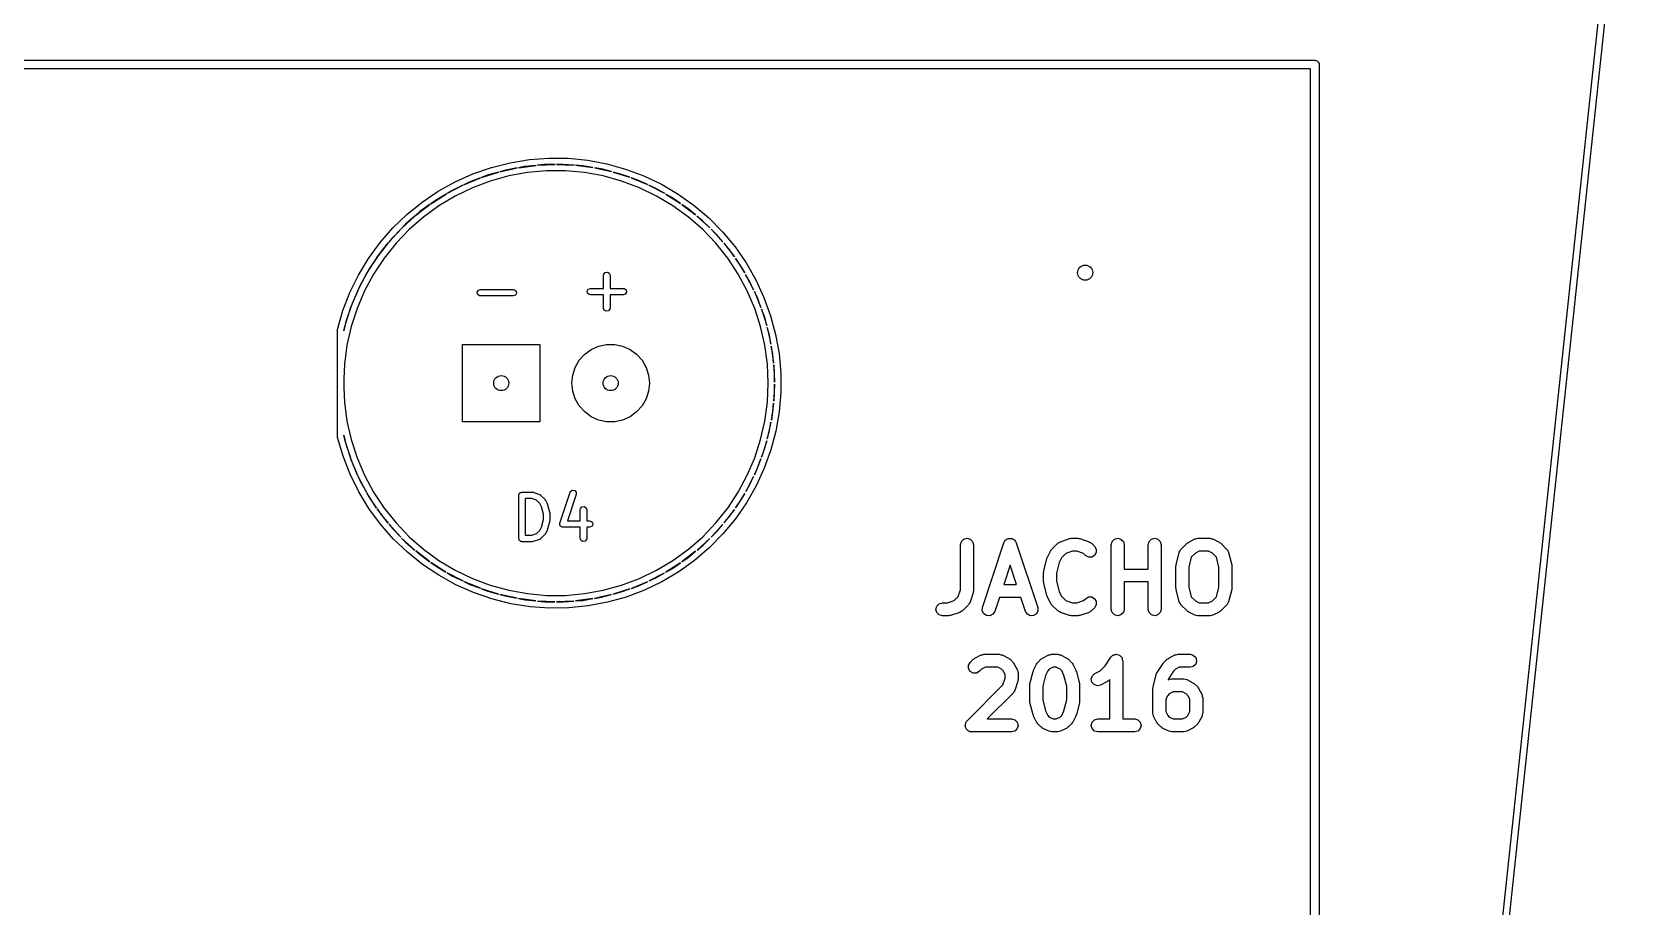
# Model space of a CAD drawing. Extents: x 0.02 to 3.57, y 0.02 to 5.41.
# Drawn here: x 1.321 to 2.784, y 3.621 to 4.421 of the extents above; entities that cross this region are included whole.
import ezdxf

# ---------------------------------------------------------------- set-up
doc = ezdxf.new("R2010")
doc.units = 0
doc.header["$MEASUREMENT"] = 0
doc.layers.add('BLACK', color=7, linetype='CONTINUOUS')

msp = doc.modelspace()

# ---------------------------------------------------------------- linework, layer by layer
at = {"layer": 'BLACK', "linetype": 'CONTINUOUS'}
for p, q in [((2.78444, 4.67261), (2.49767, 1.98462)), ((2.58143, 2.82537), (2.77827, 4.67047)), ((1.17786, 4.39488), (2.49373, 4.39488)), ((2.49373, 4.39488), (2.49433, 4.39469)), ((2.49433, 4.39469), (2.49495, 4.39469)), ((2.49495, 4.39469), (2.49545, 4.39432)), ((2.49545, 4.39432), (2.49605, 4.39413)), ((2.49605, 4.39413), (2.49641, 4.39363)), ((2.49641, 4.39363), (2.49692, 4.39326)), ((2.49692, 4.39326), (2.49711, 4.39267)), ((2.49711, 4.39267), (2.49748, 4.39216)), ((2.49748, 4.39216), (2.49748, 4.39154)), ((2.49748, 4.39154), (2.49767, 4.39094)), ((2.49767, 4.39094), (2.49767, 2.82535)), ((2.4898, 4.38701), (1.17703, 4.38701)), ((2.4898, 2.82534), (2.4898, 4.38701)), ((1.75821, 4.30138), (1.77577, 4.30424)), ((1.77577, 4.30424), (1.79352, 4.30557)), ((1.79352, 4.30557), (1.81131, 4.30536)), ((1.81131, 4.30536), (1.82901, 4.30362)), ((1.82901, 4.30362), (1.8465, 4.30035)), ((1.70792, 4.28391), (1.72416, 4.29118)), ((1.71584, 4.2812), (1.73106, 4.2875)), ((1.73106, 4.2875), (1.72081, 4.28361)), ((1.72416, 4.29118), (1.74096, 4.29702)), ((1.73198, 4.28785), (1.74763, 4.29279)), ((1.73723, 4.28985), (1.73198, 4.28785)), ((1.74763, 4.29279), (1.73723, 4.28985)), ((1.75681, 4.28923), (1.74002, 4.28459)), ((1.74096, 4.29702), (1.75821, 4.30138)), ((1.74864, 4.29307), (1.76459, 4.29661)), ((1.75413, 4.29462), (1.74864, 4.29307)), ((1.76459, 4.29661), (1.75413, 4.29462)), ((1.77395, 4.29234), (1.75681, 4.28923)), ((1.7657, 4.29682), (1.78183, 4.29894)), ((1.77138, 4.2979), (1.7657, 4.29682)), ((1.78183, 4.29894), (1.77138, 4.2979)), ((1.79129, 4.2939), (1.77395, 4.29234)), ((1.78301, 4.29906), (1.79921, 4.29977)), ((1.78885, 4.29965), (1.78301, 4.29906)), ((1.79921, 4.29977), (1.78885, 4.29965)), ((1.80871, 4.2939), (1.79129, 4.2939)), ((1.80641, 4.29985), (1.80045, 4.29978)), ((1.80045, 4.29978), (1.81659, 4.29908)), ((1.81659, 4.29908), (1.80641, 4.29985)), ((1.82605, 4.29234), (1.80871, 4.2939)), ((1.82392, 4.29852), (1.81789, 4.29898)), ((1.81789, 4.29898), (1.83386, 4.29688)), ((1.83386, 4.29688), (1.82392, 4.29852)), ((1.84319, 4.28923), (1.82605, 4.29234)), ((1.84124, 4.29566), (1.8352, 4.29666)), ((1.8352, 4.29666), (1.85087, 4.29318)), ((1.85087, 4.29318), (1.84124, 4.29566)), ((1.85998, 4.28459), (1.84319, 4.28923)), ((1.8465, 4.30035), (1.86365, 4.29558)), ((1.85825, 4.29128), (1.85223, 4.29283)), ((1.85223, 4.29283), (1.86749, 4.28802)), ((1.86749, 4.28802), (1.85825, 4.29128)), ((1.86365, 4.29558), (1.88031, 4.28934)), ((1.87481, 4.28544), (1.86886, 4.28754)), ((1.86886, 4.28754), (1.88361, 4.28143)), ((1.88031, 4.28934), (1.89638, 4.28169)), ((1.67762, 4.2653), (1.69237, 4.27526)), ((1.69237, 4.27526), (1.70792, 4.28391)), ((1.70034, 4.27316), (1.71502, 4.2808)), ((1.70501, 4.27595), (1.70034, 4.27316)), ((1.71502, 4.2808), (1.70501, 4.27595)), ((1.72372, 4.27847), (1.70803, 4.27092)), ((1.72081, 4.28361), (1.71584, 4.2812)), ((1.74002, 4.28459), (1.72372, 4.27847)), ((1.87628, 4.27847), (1.85998, 4.28459)), ((1.88361, 4.28143), (1.87481, 4.28544)), ((1.89197, 4.27092), (1.87628, 4.27847)), ((1.89079, 4.27816), (1.88497, 4.28081)), ((1.88497, 4.28081), (1.89909, 4.27346)), ((1.89909, 4.27346), (1.89079, 4.27816)), ((1.89638, 4.28169), (1.91172, 4.27268)), ((1.66379, 4.25411), (1.67762, 4.2653)), ((1.67173, 4.25318), (1.685, 4.26336)), ((1.685, 4.26336), (1.67572, 4.25664)), ((1.69307, 4.26198), (1.67898, 4.25175)), ((1.68559, 4.26379), (1.69963, 4.27274)), ((1.68994, 4.26694), (1.68559, 4.26379)), ((1.69963, 4.27274), (1.68994, 4.26694)), ((1.70803, 4.27092), (1.69307, 4.26198)), ((1.90693, 4.26198), (1.89197, 4.27092)), ((1.90607, 4.2695), (1.90043, 4.2727)), ((1.90043, 4.2727), (1.91382, 4.26417)), ((1.91382, 4.26417), (1.90607, 4.2695)), ((1.92102, 4.25175), (1.90693, 4.26198)), ((1.91172, 4.27268), (1.92623, 4.26238)), ((1.92053, 4.25954), (1.91512, 4.26328)), ((1.91512, 4.26328), (1.92769, 4.25363)), ((1.92769, 4.25363), (1.92053, 4.25954)), ((1.92623, 4.26238), (1.93979, 4.25087)), ((1.65098, 4.24176), (1.66379, 4.25411)), ((1.65884, 4.24139), (1.67124, 4.25276)), ((1.66245, 4.24513), (1.65884, 4.24139)), ((1.67124, 4.25276), (1.66245, 4.24513)), ((1.67898, 4.25175), (1.66587, 4.24029)), ((1.67572, 4.25664), (1.67173, 4.25318)), ((1.93413, 4.24029), (1.92102, 4.25175)), ((1.93407, 4.24835), (1.92893, 4.2526)), ((1.92893, 4.2526), (1.94059, 4.24192)), ((1.94059, 4.24192), (1.93407, 4.24835)), ((1.93979, 4.25087), (1.9523, 4.23822)), ((1.63929, 4.22835), (1.65098, 4.24176)), ((1.64703, 4.22853), (1.65846, 4.241)), ((1.65025, 4.2325), (1.64703, 4.22853)), ((1.65846, 4.241), (1.65025, 4.2325)), ((1.66587, 4.24029), (1.65383, 4.2277)), ((1.94617, 4.2277), (1.93413, 4.24029)), ((1.94656, 4.23602), (1.94175, 4.24077)), ((1.94175, 4.24077), (1.95242, 4.22913)), ((1.95242, 4.22913), (1.94656, 4.23602)), ((1.9523, 4.23822), (1.96368, 4.22454)), ((1.627, 4.19995), (1.6362, 4.2144)), ((1.6288, 4.21398), (1.63929, 4.22835)), ((1.6362, 4.2144), (1.62939, 4.20429)), ((1.63639, 4.21468), (1.64675, 4.22818)), ((1.6392, 4.21886), (1.63639, 4.21468)), ((1.64675, 4.22818), (1.6392, 4.21886)), ((1.65383, 4.2277), (1.64298, 4.21409)), ((1.95702, 4.21409), (1.94617, 4.2277)), ((1.95793, 4.22264), (1.9535, 4.22786)), ((1.9535, 4.22786), (1.96309, 4.21536)), ((1.96309, 4.21536), (1.95793, 4.22264)), ((1.96368, 4.22454), (1.97383, 4.20993)), ((1.61893, 4.18446), (1.62689, 4.19977)), ((1.61959, 4.19875), (1.6288, 4.21398)), ((1.62689, 4.19977), (1.6209, 4.18892)), ((1.62939, 4.20429), (1.627, 4.19995)), ((1.64298, 4.21409), (1.63338, 4.19955)), ((1.84373, 4.1996), (1.84502, 4.20115)), ((1.84502, 4.20115), (1.84701, 4.2015)), ((1.84701, 4.2015), (1.84876, 4.20049)), ((1.84876, 4.20049), (1.84945, 4.19859)), ((1.96662, 4.19955), (1.95702, 4.21409)), ((1.96808, 4.20831), (1.96407, 4.21398)), ((1.96407, 4.21398), (1.97252, 4.2007)), ((1.97252, 4.2007), (1.96808, 4.20831)), ((1.97383, 4.20993), (1.98268, 4.19449)), ((1.61173, 4.18279), (1.61959, 4.19875)), ((1.6209, 4.18892), (1.61893, 4.18446)), ((1.63338, 4.19955), (1.62513, 4.18421)), ((1.7291, 4.18485), (1.731, 4.18554)), ((1.731, 4.18554), (1.761, 4.18554)), ((1.761, 4.18554), (1.76201, 4.18537)), ((1.76201, 4.18537), (1.76356, 4.18407)), ((1.82859, 4.1841), (1.8296, 4.18585)), ((1.8296, 4.18585), (1.8315, 4.18654)), ((1.8315, 4.18654), (1.84355, 4.18654)), ((1.84355, 4.19859), (1.84373, 4.1996)), ((1.84355, 4.18654), (1.84355, 4.19859)), ((1.84945, 4.19859), (1.84945, 4.18654)), ((1.84945, 4.18654), (1.8615, 4.18654)), ((1.8615, 4.18654), (1.86251, 4.18637)), ((1.86251, 4.18637), (1.86406, 4.18507)), ((1.86406, 4.18507), (1.86441, 4.18308)), ((1.97487, 4.18421), (1.96662, 4.19955)), ((1.97694, 4.19314), (1.97339, 4.19923)), ((1.97339, 4.19923), (1.98064, 4.18528)), ((1.98064, 4.18528), (1.97694, 4.19314)), ((1.98268, 4.19449), (1.99016, 4.17835)), ((1.60528, 4.16621), (1.61173, 4.18279)), ((1.61379, 4.17286), (1.60812, 4.15625)), ((1.61225, 4.16834), (1.61889, 4.18438)), ((1.61889, 4.18438), (1.61379, 4.17286)), ((1.62513, 4.18421), (1.61828, 4.1682)), ((1.72809, 4.1831), (1.7291, 4.18485)), ((1.72844, 4.18112), (1.72809, 4.1831)), ((1.72999, 4.17982), (1.72844, 4.18112)), ((1.731, 4.17964), (1.72999, 4.17982)), ((1.761, 4.17964), (1.731, 4.17964)), ((1.7629, 4.18033), (1.761, 4.17964)), ((1.76391, 4.18208), (1.7629, 4.18033)), ((1.76356, 4.18407), (1.76391, 4.18208)), ((1.82894, 4.18212), (1.82859, 4.1841)), ((1.83049, 4.18082), (1.82894, 4.18212)), ((1.8315, 4.18064), (1.83049, 4.18082)), ((1.84355, 4.18064), (1.8315, 4.18064)), ((1.84355, 4.16859), (1.84355, 4.18064)), ((1.8615, 4.18064), (1.84945, 4.18064)), ((1.84945, 4.18064), (1.84945, 4.16859)), ((1.8634, 4.18133), (1.8615, 4.18064)), ((1.86441, 4.18308), (1.8634, 4.18133)), ((1.98172, 4.1682), (1.97487, 4.18421)), ((1.98443, 4.17726), (1.98138, 4.18372)), ((1.98138, 4.18372), (1.98739, 4.16921)), ((1.98739, 4.16921), (1.98443, 4.17726)), ((1.99016, 4.17835), (1.99622, 4.16162)), ((1.60028, 4.14913), (1.60528, 4.16621)), ((1.60812, 4.15625), (1.6061, 4.14807)), ((1.607, 4.15171), (1.61225, 4.16834)), ((1.61828, 4.1682), (1.6129, 4.15164)), ((1.84424, 4.1667), (1.84355, 4.16859)), ((1.84599, 4.16569), (1.84424, 4.1667)), ((1.84798, 4.16604), (1.84599, 4.16569)), ((1.84927, 4.16758), (1.84798, 4.16604)), ((1.84945, 4.16859), (1.84927, 4.16758)), ((1.9871, 4.15164), (1.98172, 4.1682)), ((1.99049, 4.16078), (1.98799, 4.16757)), ((1.98799, 4.16757), (1.99271, 4.15262)), ((1.99271, 4.15262), (1.99049, 4.16078)), ((1.99622, 4.16162), (2.00082, 4.14443)), ((1.6002, 4.14843), (1.60029, 4.14897)), ((1.6002, 4.05157), (1.6002, 4.14843)), ((1.60029, 4.14897), (1.60028, 4.14913)), ((1.60028, 4.14913), (1.60028, 4.14913)), ((1.6061, 4.14764), (1.607, 4.15171)), ((1.6061, 4.14807), (1.6061, 4.14764)), ((1.6129, 4.15164), (1.60903, 4.13466)), ((1.99097, 4.13466), (1.9871, 4.15164)), ((1.99509, 4.14383), (1.99317, 4.15091)), ((1.99317, 4.15091), (1.99656, 4.13561)), ((1.99656, 4.13561), (1.99509, 4.14383)), ((2.00082, 4.14443), (2.0039, 4.12691)), ((1.60903, 4.13466), (1.60669, 4.1174)), ((1.71457, 4.06457), (1.71457, 4.13543)), ((1.71457, 4.13543), (1.78543, 4.13543)), ((1.78543, 4.13543), (1.78543, 4.06457)), ((1.82629, 4.12633), (1.83228, 4.13069)), ((1.83228, 4.13069), (1.83905, 4.1337)), ((1.83905, 4.1337), (1.8463, 4.13524)), ((1.8463, 4.13524), (1.8537, 4.13524)), ((1.8537, 4.13524), (1.86095, 4.1337)), ((1.86095, 4.1337), (1.86772, 4.13069)), ((1.86772, 4.13069), (1.87371, 4.12633)), ((1.99331, 4.1174), (1.99097, 4.13466)), ((1.99819, 4.12655), (1.99688, 4.13387)), ((1.99688, 4.13387), (1.99892, 4.11834)), ((1.99892, 4.11834), (1.99819, 4.12655)), ((2.0039, 4.12691), (2.00547, 4.10918)), ((1.60669, 4.1174), (1.6061, 4.10435)), ((1.81534, 4.10737), (1.81763, 4.11441)), ((1.81763, 4.11441), (1.82133, 4.12083)), ((1.82133, 4.12083), (1.82629, 4.12633)), ((1.87371, 4.12633), (1.87867, 4.12083)), ((1.87867, 4.12083), (1.88237, 4.11441)), ((1.88237, 4.11441), (1.88466, 4.10737)), ((1.99409, 4.1), (1.99331, 4.1174)), ((1.99975, 4.10906), (1.99908, 4.11656)), ((1.99908, 4.11656), (1.99976, 4.10092)), ((1.6061, 4.10435), (1.6061, 4.09565)), ((1.81457, 4.1), (1.81534, 4.10737)), ((1.81534, 4.09263), (1.81457, 4.1)), ((1.88466, 4.10737), (1.88543, 4.1)), ((1.88543, 4.1), (1.88466, 4.09263)), ((1.99331, 4.0826), (1.99409, 4.1)), ((1.99977, 4.09913), (1.99908, 4.0835)), ((1.99976, 4.10092), (1.99975, 4.10906)), ((1.99978, 4.0915), (1.99977, 4.09913)), ((2.00547, 4.10918), (2.00549, 4.09139)), ((1.6061, 4.09565), (1.60669, 4.0826)), ((1.81763, 4.08559), (1.81534, 4.09263)), ((1.82133, 4.07917), (1.81763, 4.08559)), ((1.88237, 4.08559), (1.87867, 4.07917)), ((1.88466, 4.09263), (1.88237, 4.08559)), ((1.99908, 4.0835), (1.99978, 4.0915)), ((2.00549, 4.09139), (2.00398, 4.07366)), ((1.60669, 4.0826), (1.60903, 4.06534)), ((1.82629, 4.07367), (1.82133, 4.07917)), ((1.83228, 4.06931), (1.82629, 4.07367)), ((1.83905, 4.0663), (1.83228, 4.06931)), ((1.86772, 4.06931), (1.86095, 4.0663)), ((1.87371, 4.07367), (1.86772, 4.06931)), ((1.87867, 4.07917), (1.87371, 4.07367)), ((1.99097, 4.06534), (1.99331, 4.0826)), ((1.99893, 4.08171), (1.99689, 4.0662)), ((1.99689, 4.0662), (1.99826, 4.074)), ((1.99826, 4.074), (1.99893, 4.08171)), ((2.00398, 4.07366), (2.00094, 4.05613)), ((1.60903, 4.06534), (1.6129, 4.04836)), ((1.78543, 4.06457), (1.71457, 4.06457)), ((1.8463, 4.06476), (1.83905, 4.0663)), ((1.8537, 4.06476), (1.8463, 4.06476)), ((1.86095, 4.0663), (1.8537, 4.06476)), ((1.9871, 4.04836), (1.99097, 4.06534)), ((1.99657, 4.06443), (1.99319, 4.04916)), ((1.99319, 4.04916), (1.99521, 4.05671)), ((1.99521, 4.05671), (1.99657, 4.06443)), ((2.00094, 4.05613), (1.9964, 4.03893)), ((1.60046, 4.05086), (1.6002, 4.05157)), ((1.60042, 4.05031), (1.60046, 4.05086)), ((1.60546, 4.03325), (1.60042, 4.05031)), ((1.60042, 4.05031), (1.60042, 4.05031)), ((1.60695, 4.04851), (1.6061, 4.05236)), ((1.6061, 4.05236), (1.6061, 4.05182)), ((1.6061, 4.05182), (1.60615, 4.05174)), ((1.60615, 4.05174), (1.60695, 4.04851)), ((1.61214, 4.03201), (1.60703, 4.04819)), ((1.60703, 4.04819), (1.60827, 4.04322)), ((1.60827, 4.04322), (1.61214, 4.03201)), ((1.6129, 4.04836), (1.61828, 4.0318)), ((1.98172, 4.0318), (1.9871, 4.04836)), ((1.99272, 4.04742), (1.98802, 4.0325)), ((1.98802, 4.0325), (1.99066, 4.03975)), ((1.9964, 4.03893), (1.99038, 4.02218)), ((1.99066, 4.03975), (1.99272, 4.04742)), ((1.61196, 4.01669), (1.60546, 4.03325)), ((1.61875, 4.01596), (1.61231, 4.03152)), ((1.61231, 4.03152), (1.61399, 4.02662)), ((1.61399, 4.02662), (1.61875, 4.01596)), ((1.61828, 4.0318), (1.62513, 4.01579)), ((1.97487, 4.01579), (1.98172, 4.0318)), ((1.9874, 4.03082), (1.98141, 4.01636)), ((1.98464, 4.02325), (1.9874, 4.03082)), ((1.61986, 4.00075), (1.61196, 4.01669)), ((1.62674, 4.00053), (1.61901, 4.01539)), ((1.61901, 4.01539), (1.62115, 4.01058)), ((1.62115, 4.01058), (1.62674, 4.00053)), ((1.62513, 4.01579), (1.63338, 4.00045)), ((1.96662, 4.00045), (1.97487, 4.01579)), ((1.98065, 4.01474), (1.97343, 4.00085)), ((1.9772, 4.00735), (1.98065, 4.01474)), ((1.98141, 4.01636), (1.98464, 4.02325)), ((1.99038, 4.02218), (1.98294, 4.00602)), ((1.62911, 3.98555), (1.61986, 4.00075)), ((1.63604, 3.98586), (1.62709, 3.99991)), ((1.62709, 3.99991), (1.62968, 3.99524)), ((1.62968, 3.99524), (1.63604, 3.98586)), ((1.63338, 4.00045), (1.64298, 3.98591)), ((1.76599, 3.99746), (1.76606, 3.99785)), ((1.76599, 3.95809), (1.76599, 3.99746)), ((1.76603, 3.99798), (1.7661, 3.99809)), ((1.76606, 3.99785), (1.76603, 3.99798)), ((1.7661, 3.99809), (1.76617, 3.99847)), ((1.76617, 3.99847), (1.76666, 3.99906)), ((1.76666, 3.99906), (1.76704, 3.99973)), ((1.76704, 3.99973), (1.76729, 3.99982)), ((1.76729, 3.99982), (1.76746, 4.00002)), ((1.76746, 4.00002), (1.76822, 4.00015)), ((1.76822, 4.00015), (1.76894, 4.00042)), ((1.76894, 4.00042), (1.77831, 4.00042)), ((1.77831, 4.00042), (1.77918, 4.00026)), ((1.77918, 4.00026), (1.77925, 4.00026)), ((1.77925, 4.00026), (1.78487, 3.99839)), ((1.78487, 3.99839), (1.78577, 3.9979)), ((1.78577, 3.9979), (1.78587, 3.99775)), ((1.78587, 3.99775), (1.78603, 3.99768)), ((1.78603, 3.99768), (1.78978, 3.99393)), ((1.80364, 3.97215), (1.81301, 4.00027)), ((1.81861, 3.9984), (1.81053, 3.97417)), ((1.81301, 4.00027), (1.8135, 4.00117)), ((1.8135, 4.00117), (1.81522, 4.00223)), ((1.81522, 4.00223), (1.81722, 4.00194)), ((1.81722, 4.00194), (1.81856, 4.00042)), ((1.81856, 4.00042), (1.81861, 3.9984)), ((1.95702, 3.98591), (1.96662, 4.00045)), ((1.97253, 3.99931), (1.96412, 3.9861)), ((1.96838, 3.99216), (1.97253, 3.99931)), ((1.97343, 4.00085), (1.9772, 4.00735)), ((1.98294, 4.00602), (1.97414, 3.99056)), ((1.63965, 3.97121), (1.62911, 3.98555)), ((1.64658, 3.97204), (1.63649, 3.98519)), ((1.63649, 3.98519), (1.63953, 3.9807)), ((1.63953, 3.9807), (1.64658, 3.97204)), ((1.64298, 3.98591), (1.65383, 3.9723)), ((1.77784, 3.99451), (1.77189, 3.99451)), ((1.77189, 3.99451), (1.77189, 3.96105)), ((1.78234, 3.99301), (1.77784, 3.99451)), ((1.78526, 3.99009), (1.78234, 3.99301)), ((1.78678, 3.98706), (1.78526, 3.99009)), ((1.78849, 3.98023), (1.78678, 3.98706)), ((1.78849, 3.97533), (1.78849, 3.98023)), ((1.78978, 3.99393), (1.79028, 3.9932)), ((1.79028, 3.9932), (1.79033, 3.99316)), ((1.79033, 3.99316), (1.7922, 3.98941)), ((1.7922, 3.98941), (1.79235, 3.98892)), ((1.79235, 3.98892), (1.79243, 3.98881)), ((1.79243, 3.98881), (1.7943, 3.98131)), ((1.7943, 3.98131), (1.79434, 3.98072)), ((1.79434, 3.98072), (1.79439, 3.98059)), ((1.79439, 3.98059), (1.79439, 3.97497)), ((1.82223, 3.98434), (1.82241, 3.98535)), ((1.82223, 3.97417), (1.82223, 3.98434)), ((1.82241, 3.98535), (1.82371, 3.9869)), ((1.82371, 3.9869), (1.8257, 3.98725)), ((1.8257, 3.98725), (1.82745, 3.98624)), ((1.82745, 3.98624), (1.82814, 3.98434)), ((1.82814, 3.98434), (1.82814, 3.97417)), ((1.94617, 3.9723), (1.95702, 3.98591)), ((1.9631, 3.98465), (1.95355, 3.97222)), ((1.95827, 3.9778), (1.9631, 3.98465)), ((1.97414, 3.99056), (1.96403, 3.97592)), ((1.96412, 3.9861), (1.96838, 3.99216)), ((1.65138, 3.95783), (1.63965, 3.97121)), ((1.65828, 3.95919), (1.64714, 3.97135)), ((1.64714, 3.97135), (1.65062, 3.96708)), ((1.65062, 3.96708), (1.65828, 3.95919)), ((1.65383, 3.9723), (1.66587, 3.95971)), ((1.78526, 3.96547), (1.78678, 3.9685)), ((1.78678, 3.9685), (1.78849, 3.97533)), ((1.7922, 3.96615), (1.79033, 3.9624)), ((1.79222, 3.96629), (1.7922, 3.96615)), ((1.79243, 3.96675), (1.79222, 3.96629)), ((1.7943, 3.97425), (1.79243, 3.96675)), ((1.79439, 3.97497), (1.79429, 3.97439)), ((1.79429, 3.97439), (1.7943, 3.97425)), ((1.80353, 3.97173), (1.80364, 3.97193)), ((1.80367, 3.97094), (1.80353, 3.97173)), ((1.80364, 3.97193), (1.80364, 3.97215)), ((1.80369, 3.97013), (1.80367, 3.97094)), ((1.80384, 3.96996), (1.80369, 3.97013)), ((1.80388, 3.96974), (1.80384, 3.96996)), ((1.8045, 3.96922), (1.80388, 3.96974)), ((1.80503, 3.96862), (1.8045, 3.96922)), ((1.80525, 3.96859), (1.80503, 3.96862)), ((1.80543, 3.96844), (1.80525, 3.96859)), ((1.80644, 3.96826), (1.80543, 3.96844)), ((1.82223, 3.96826), (1.80644, 3.96826)), ((1.81053, 3.97417), (1.82223, 3.97417)), ((1.82223, 3.95809), (1.82223, 3.96826)), ((1.82814, 3.97417), (1.83081, 3.97417)), ((1.83081, 3.96826), (1.82814, 3.96826)), ((1.82814, 3.96826), (1.82814, 3.95809)), ((1.83081, 3.97417), (1.83182, 3.97399)), ((1.83271, 3.96896), (1.83081, 3.96826)), ((1.83182, 3.97399), (1.83337, 3.97269)), ((1.83372, 3.9707), (1.83271, 3.96896)), ((1.83337, 3.97269), (1.83372, 3.9707)), ((1.93413, 3.95971), (1.94617, 3.9723)), ((1.95242, 3.97087), (1.94182, 3.95931)), ((1.94694, 3.96439), (1.95242, 3.97087)), ((1.96403, 3.97592), (1.95269, 3.9622)), ((1.95355, 3.97222), (1.95827, 3.9778)), ((1.66422, 3.94552), (1.65138, 3.95783)), ((1.67106, 3.9474), (1.65896, 3.9585)), ((1.65896, 3.9585), (1.66286, 3.95449)), ((1.66286, 3.95449), (1.67106, 3.9474)), ((1.66587, 3.95971), (1.67898, 3.94825)), ((1.76625, 3.95737), (1.76599, 3.95809)), ((1.76638, 3.95662), (1.76625, 3.95737)), ((1.76659, 3.95645), (1.76638, 3.95662)), ((1.76668, 3.9562), (1.76659, 3.95645)), ((1.76734, 3.95581), (1.76668, 3.9562)), ((1.76793, 3.95532), (1.76734, 3.95581)), ((1.76831, 3.95525), (1.76793, 3.95532)), ((1.76843, 3.95519), (1.76831, 3.95525)), ((1.76856, 3.95521), (1.76843, 3.95519)), ((1.76894, 3.95514), (1.76856, 3.95521)), ((1.77831, 3.95514), (1.76894, 3.95514)), ((1.77189, 3.96105), (1.77784, 3.96105)), ((1.77784, 3.96105), (1.78234, 3.96255)), ((1.77838, 3.95516), (1.77831, 3.95514)), ((1.77925, 3.95529), (1.77838, 3.95516)), ((1.78487, 3.95717), (1.77925, 3.95529)), ((1.78234, 3.96255), (1.78526, 3.96547)), ((1.78501, 3.95728), (1.78487, 3.95717)), ((1.78519, 3.95729), (1.78501, 3.95728)), ((1.78603, 3.95788), (1.78519, 3.95729)), ((1.78978, 3.96163), (1.78603, 3.95788)), ((1.7898, 3.96169), (1.78978, 3.96163)), ((1.79033, 3.9624), (1.7898, 3.96169)), ((1.82292, 3.9562), (1.82223, 3.95809)), ((1.82467, 3.95519), (1.82292, 3.9562)), ((1.82666, 3.95554), (1.82467, 3.95519)), ((1.82796, 3.95708), (1.82666, 3.95554)), ((1.82814, 3.95809), (1.82796, 3.95708)), ((1.92102, 3.94825), (1.93413, 3.95971)), ((1.94058, 3.95808), (1.929, 3.94747)), ((1.929, 3.94747), (1.93448, 3.95202)), ((1.93448, 3.95202), (1.94058, 3.95808)), ((1.95269, 3.9622), (1.94021, 3.94952)), ((1.94182, 3.95931), (1.94694, 3.96439)), ((2.16983, 3.95235), (2.17062, 3.9553)), ((2.16983, 3.91113), (2.16983, 3.95235)), ((2.17062, 3.9553), (2.17278, 3.95746)), ((2.17278, 3.95746), (2.17573, 3.95825)), ((2.17573, 3.95825), (2.17869, 3.95746)), ((2.17869, 3.95746), (2.18085, 3.9553)), ((2.18085, 3.9553), (2.18164, 3.95235)), ((2.18164, 3.95235), (2.18164, 3.91017)), ((2.18981, 3.89516), (2.2095, 3.95422)), ((2.2095, 3.95422), (2.21015, 3.95521)), ((2.21015, 3.95521), (2.21068, 3.95627)), ((2.21068, 3.95627), (2.21099, 3.95647)), ((2.21099, 3.95647), (2.21118, 3.95677)), ((2.21118, 3.95677), (2.21225, 3.9573)), ((2.21225, 3.9573), (2.21323, 3.95795)), ((2.21323, 3.95795), (2.2136, 3.95797)), ((2.2136, 3.95797), (2.21392, 3.95813)), ((2.21392, 3.95813), (2.2151, 3.95806)), ((2.2151, 3.95806), (2.21629, 3.95813)), ((2.21629, 3.95813), (2.21661, 3.95797)), ((2.21661, 3.95797), (2.21697, 3.95795)), ((2.21697, 3.95795), (2.21796, 3.9573)), ((2.21796, 3.9573), (2.21902, 3.95677)), ((2.21902, 3.95677), (2.21922, 3.95647)), ((2.21922, 3.95647), (2.21952, 3.95627)), ((2.21952, 3.95627), (2.22005, 3.95521)), ((2.22005, 3.95521), (2.2207, 3.95422)), ((2.2207, 3.95422), (2.24039, 3.89516)), ((2.25311, 3.94809), (2.25873, 3.95371)), ((2.25873, 3.95371), (2.25991, 3.95439)), ((2.25991, 3.95439), (2.26104, 3.95514)), ((2.26104, 3.95514), (2.26948, 3.95795)), ((2.26948, 3.95795), (2.27043, 3.95801)), ((2.27043, 3.95801), (2.27135, 3.95825)), ((2.27135, 3.95825), (2.27697, 3.95825)), ((2.27697, 3.95825), (2.27789, 3.95801)), ((2.27789, 3.95801), (2.27884, 3.95795)), ((2.27884, 3.95795), (2.28727, 3.95514)), ((2.28727, 3.95514), (2.28841, 3.95439)), ((2.28841, 3.95439), (2.28958, 3.95371)), ((2.28958, 3.95371), (2.29239, 3.9509)), ((2.30762, 3.95235), (2.30841, 3.9553)), ((2.30762, 3.89329), (2.30762, 3.95235)), ((2.30841, 3.9553), (2.31057, 3.95746)), ((2.31057, 3.95746), (2.31353, 3.95825)), ((2.31353, 3.95825), (2.31648, 3.95746)), ((2.31648, 3.95746), (2.31864, 3.9553)), ((2.31864, 3.9553), (2.31943, 3.95235)), ((2.31943, 3.95235), (2.31943, 3.93013)), ((2.34137, 3.95235), (2.34216, 3.9553)), ((2.34137, 3.93013), (2.34137, 3.95235)), ((2.34216, 3.9553), (2.34432, 3.95746)), ((2.34432, 3.95746), (2.34727, 3.95825)), ((2.34727, 3.95825), (2.35023, 3.95746)), ((2.35023, 3.95746), (2.35239, 3.9553)), ((2.35239, 3.9553), (2.35318, 3.95235)), ((2.35318, 3.95235), (2.35318, 3.89329)), ((2.37122, 3.94809), (2.37684, 3.95371)), ((2.37684, 3.95371), (2.37767, 3.95419)), ((2.37767, 3.95419), (2.37838, 3.95482)), ((2.37838, 3.95482), (2.384, 3.95763)), ((2.384, 3.95763), (2.38533, 3.9579)), ((2.38533, 3.9579), (2.38664, 3.95825)), ((2.38664, 3.95825), (2.39789, 3.95825)), ((2.39789, 3.95825), (2.3992, 3.9579)), ((2.3992, 3.9579), (2.40053, 3.95763)), ((2.40053, 3.95763), (2.40616, 3.95482)), ((2.40616, 3.95482), (2.40687, 3.95419)), ((2.40687, 3.95419), (2.40769, 3.95371)), ((2.40769, 3.95371), (2.41332, 3.94809)), ((1.67808, 3.93436), (1.66422, 3.94552)), ((1.68482, 3.93677), (1.67185, 3.94672)), ((1.67185, 3.94672), (1.67615, 3.94301)), ((1.67615, 3.94301), (1.68482, 3.93677)), ((1.67898, 3.94825), (1.69307, 3.93802)), ((1.69307, 3.93802), (1.70803, 3.92908)), ((1.89197, 3.92908), (1.90693, 3.93802)), ((1.90693, 3.93802), (1.92102, 3.94825)), ((1.92668, 3.93797), (1.9122, 3.92763)), ((1.92768, 3.94636), (1.9152, 3.93679)), ((1.9152, 3.93679), (1.92098, 3.94079)), ((1.92098, 3.94079), (1.92768, 3.94636)), ((1.94021, 3.94952), (1.92668, 3.93797)), ((2.24593, 3.92847), (2.24874, 3.93972)), ((2.24874, 3.93972), (2.24906, 3.94029)), ((2.24906, 3.94029), (2.24919, 3.94093)), ((2.24919, 3.94093), (2.252, 3.94655)), ((2.252, 3.94655), (2.25263, 3.94727)), ((2.25263, 3.94727), (2.25311, 3.94809)), ((2.26214, 3.94041), (2.26004, 3.93623)), ((2.2661, 3.94438), (2.26214, 3.94041)), ((2.2723, 3.94644), (2.2661, 3.94438)), ((2.27601, 3.94644), (2.2723, 3.94644)), ((2.28222, 3.94438), (2.27601, 3.94644)), ((2.28404, 3.94255), (2.28222, 3.94438)), ((2.28669, 3.94102), (2.28404, 3.94255)), ((2.28975, 3.94102), (2.28669, 3.94102)), ((2.29239, 3.94255), (2.28975, 3.94102)), ((2.29239, 3.9509), (2.29392, 3.94825)), ((2.29392, 3.9452), (2.29239, 3.94255)), ((2.29392, 3.94825), (2.29392, 3.9452)), ((2.36685, 3.9341), (2.36967, 3.94535)), ((2.36967, 3.94535), (2.36969, 3.94539)), ((2.36969, 3.94544), (2.37043, 3.94672)), ((2.36969, 3.94539), (2.36969, 3.94544)), ((2.37043, 3.94672), (2.37115, 3.94802)), ((2.37115, 3.94802), (2.37119, 3.94804)), ((2.37119, 3.94804), (2.37122, 3.94809)), ((2.38073, 3.94089), (2.37849, 3.93194)), ((2.38452, 3.94468), (2.38073, 3.94089)), ((2.38804, 3.94644), (2.38452, 3.94468)), ((2.3965, 3.94644), (2.38804, 3.94644)), ((2.40002, 3.94468), (2.3965, 3.94644)), ((2.40381, 3.94089), (2.40002, 3.94468)), ((2.40605, 3.93194), (2.40381, 3.94089)), ((2.41332, 3.94809), (2.41334, 3.94804)), ((2.41334, 3.94804), (2.41339, 3.94802)), ((2.41339, 3.94802), (2.4141, 3.94672)), ((2.4141, 3.94672), (2.41484, 3.94544)), ((2.41484, 3.94544), (2.41484, 3.94539)), ((2.41484, 3.94539), (2.41487, 3.94535)), ((2.41487, 3.94535), (2.41768, 3.9341)), ((1.69285, 3.92444), (1.67808, 3.93436)), ((1.69946, 3.92737), (1.68572, 3.93612)), ((1.68572, 3.93612), (1.6904, 3.93275)), ((1.6904, 3.93275), (1.69946, 3.92737)), ((1.70843, 3.91584), (1.69285, 3.92444)), ((1.71486, 3.91928), (1.70047, 3.92677)), ((1.70047, 3.92677), (1.7055, 3.92378)), ((1.7055, 3.92378), (1.71486, 3.91928)), ((1.70803, 3.92908), (1.72372, 3.92153)), ((1.87628, 3.92153), (1.89197, 3.92908)), ((1.89906, 3.92653), (1.88507, 3.91925)), ((1.88507, 3.91925), (1.89128, 3.9221)), ((1.89128, 3.9221), (1.89906, 3.92653)), ((1.9122, 3.92763), (1.89688, 3.91857)), ((1.9138, 3.93582), (1.90052, 3.92736)), ((1.90052, 3.92736), (1.90654, 3.93079)), ((1.90654, 3.93079), (1.9138, 3.93582)), ((2.2151, 3.93367), (2.20924, 3.91607)), ((2.22097, 3.91607), (2.2151, 3.93367)), ((2.24575, 3.92704), (2.24594, 3.92774)), ((2.24575, 3.9186), (2.24575, 3.92704)), ((2.24594, 3.92774), (2.24593, 3.92847)), ((2.26004, 3.93623), (2.25757, 3.92631)), ((2.25757, 3.92631), (2.25757, 3.91933)), ((2.31943, 3.93013), (2.34137, 3.93013)), ((2.36668, 3.93266), (2.36687, 3.93337)), ((2.36668, 3.91298), (2.36668, 3.93266)), ((2.36687, 3.93337), (2.36685, 3.9341)), ((2.37849, 3.93194), (2.37849, 3.91371)), ((2.40605, 3.91371), (2.40605, 3.93194)), ((2.41768, 3.9341), (2.41767, 3.93337)), ((2.41767, 3.93337), (2.41786, 3.93266)), ((2.41786, 3.93266), (2.41786, 3.91298)), ((1.72469, 3.90861), (1.70843, 3.91584)), ((1.73091, 3.91256), (1.71597, 3.91875)), ((1.71597, 3.91875), (1.72132, 3.91617)), ((1.72132, 3.91617), (1.73091, 3.91256)), ((1.72372, 3.92153), (1.74002, 3.91541)), ((1.74151, 3.90282), (1.72469, 3.90861)), ((1.74748, 3.90726), (1.73212, 3.9121)), ((1.73212, 3.9121), (1.73776, 3.90998)), ((1.73776, 3.90998), (1.74748, 3.90726)), ((1.74002, 3.91541), (1.75681, 3.91077)), ((1.75681, 3.91077), (1.77395, 3.90766)), ((1.77395, 3.90766), (1.79129, 3.9061)), ((1.80871, 3.9061), (1.82605, 3.90766)), ((1.82605, 3.90766), (1.84319, 3.91077)), ((1.84319, 3.91077), (1.85998, 3.91541)), ((1.86744, 3.91196), (1.85235, 3.90721)), ((1.85235, 3.90721), (1.85878, 3.90888)), ((1.85878, 3.90888), (1.86744, 3.91196)), ((1.85998, 3.91541), (1.87628, 3.92153)), ((1.88084, 3.91088), (1.86419, 3.9046)), ((1.88357, 3.91855), (1.86897, 3.91251)), ((1.86897, 3.91251), (1.87532, 3.91477)), ((1.87532, 3.91477), (1.88357, 3.91855)), ((1.89688, 3.91857), (1.88084, 3.91088)), ((2.16776, 3.90492), (2.16983, 3.91113)), ((2.18133, 3.9083), (2.17852, 3.89986)), ((2.18139, 3.90925), (2.18133, 3.9083)), ((2.18164, 3.91017), (2.18139, 3.90925)), ((2.20924, 3.91607), (2.22097, 3.91607)), ((2.24594, 3.9179), (2.24575, 3.9186)), ((2.24593, 3.91717), (2.24594, 3.9179)), ((2.24874, 3.90592), (2.24593, 3.91717)), ((2.25757, 3.91933), (2.26004, 3.90942)), ((2.26004, 3.90942), (2.26214, 3.90523)), ((2.34137, 3.91832), (2.31943, 3.91832)), ((2.31943, 3.91832), (2.31943, 3.89329)), ((2.34137, 3.89329), (2.34137, 3.91832)), ((2.36687, 3.91228), (2.36668, 3.91298)), ((2.36685, 3.91155), (2.36687, 3.91228)), ((2.36967, 3.9003), (2.36685, 3.91155)), ((2.37849, 3.91371), (2.38073, 3.90475)), ((2.40381, 3.90475), (2.40605, 3.91371)), ((2.41768, 3.91155), (2.41487, 3.9003)), ((2.41786, 3.91298), (2.41767, 3.91228)), ((2.41767, 3.91228), (2.41768, 3.91155)), ((1.75877, 3.8985), (1.74151, 3.90282)), ((1.76446, 3.90342), (1.74878, 3.9069)), ((1.74878, 3.9069), (1.75467, 3.90525)), ((1.75467, 3.90525), (1.76446, 3.90342)), ((1.77634, 3.89569), (1.75877, 3.8985)), ((1.78171, 3.90107), (1.76583, 3.90316)), ((1.76583, 3.90316), (1.77193, 3.90202)), ((1.77193, 3.90202), (1.78171, 3.90107)), ((1.79409, 3.89441), (1.77634, 3.89569)), ((1.7991, 3.90024), (1.78315, 3.90093)), ((1.78315, 3.90093), (1.78941, 3.90032)), ((1.78941, 3.90032), (1.7991, 3.90024)), ((1.79129, 3.9061), (1.80871, 3.9061)), ((1.81188, 3.89467), (1.79409, 3.89441)), ((1.8165, 3.90092), (1.80059, 3.90022)), ((1.80059, 3.90022), (1.80697, 3.90016)), ((1.80697, 3.90016), (1.8165, 3.90092)), ((1.82958, 3.89647), (1.81188, 3.89467)), ((1.83378, 3.90311), (1.81802, 3.90104)), ((1.81802, 3.90104), (1.82447, 3.90155)), ((1.82447, 3.90155), (1.83378, 3.90311)), ((1.84706, 3.89978), (1.82958, 3.89647)), ((1.8508, 3.9068), (1.83532, 3.90337)), ((1.83532, 3.90337), (1.84179, 3.90446)), ((1.84179, 3.90446), (1.8508, 3.9068)), ((1.86419, 3.9046), (1.84706, 3.89978)), ((2.14733, 3.89329), (2.14812, 3.89625)), ((2.14812, 3.89034), (2.14733, 3.89329)), ((2.14812, 3.89625), (2.15028, 3.89841)), ((2.15028, 3.89841), (2.15324, 3.8992)), ((2.15324, 3.8992), (2.1579, 3.8992)), ((2.1579, 3.8992), (2.16411, 3.90127)), ((2.16411, 3.90127), (2.16776, 3.90492)), ((2.1771, 3.89755), (2.17147, 3.89193)), ((2.17777, 3.89873), (2.1771, 3.89755)), ((2.17852, 3.89986), (2.17777, 3.89873)), ((2.18963, 3.89211), (2.18981, 3.89516)), ((2.2053, 3.90426), (2.20102, 3.89143)), ((2.22491, 3.90426), (2.2053, 3.90426)), ((2.22918, 3.89143), (2.22491, 3.90426)), ((2.24039, 3.89516), (2.24057, 3.89211)), ((2.24906, 3.90535), (2.24874, 3.90592)), ((2.24919, 3.90471), (2.24906, 3.90535)), ((2.252, 3.89909), (2.24919, 3.90471)), ((2.25263, 3.89838), (2.252, 3.89909)), ((2.25311, 3.89755), (2.25263, 3.89838)), ((2.25873, 3.89193), (2.25311, 3.89755)), ((2.26214, 3.90523), (2.2661, 3.90127)), ((2.2661, 3.90127), (2.2723, 3.8992)), ((2.2723, 3.8992), (2.27601, 3.8992)), ((2.27601, 3.8992), (2.28222, 3.90127)), ((2.28222, 3.90127), (2.28404, 3.90309)), ((2.28404, 3.90309), (2.28669, 3.90462)), ((2.28669, 3.90462), (2.28975, 3.90462)), ((2.29239, 3.89474), (2.28958, 3.89193)), ((2.28975, 3.90462), (2.29239, 3.90309)), ((2.29239, 3.90309), (2.29392, 3.90045)), ((2.29392, 3.89739), (2.29239, 3.89474)), ((2.29392, 3.90045), (2.29392, 3.89739)), ((2.30841, 3.89034), (2.30762, 3.89329)), ((2.31943, 3.89329), (2.31864, 3.89034)), ((2.34216, 3.89034), (2.34137, 3.89329)), ((2.35318, 3.89329), (2.35239, 3.89034)), ((2.36969, 3.90025), (2.36967, 3.9003)), ((2.36969, 3.9002), (2.36969, 3.90025)), ((2.37043, 3.89892), (2.36969, 3.9002)), ((2.37115, 3.89763), (2.37043, 3.89892)), ((2.37119, 3.8976), (2.37115, 3.89763)), ((2.37122, 3.89755), (2.37119, 3.8976)), ((2.37684, 3.89193), (2.37122, 3.89755)), ((2.38073, 3.90475), (2.38452, 3.90096)), ((2.38452, 3.90096), (2.38804, 3.8992)), ((2.38804, 3.8992), (2.3965, 3.8992)), ((2.3965, 3.8992), (2.40002, 3.90096)), ((2.40002, 3.90096), (2.40381, 3.90475)), ((2.41332, 3.89755), (2.40769, 3.89193)), ((2.41334, 3.8976), (2.41332, 3.89755)), ((2.41339, 3.89763), (2.41334, 3.8976)), ((2.4141, 3.89892), (2.41339, 3.89763)), ((2.41484, 3.9002), (2.4141, 3.89892)), ((2.41487, 3.9003), (2.41484, 3.90025)), ((2.41484, 3.90025), (2.41484, 3.9002)), ((2.15028, 3.88818), (2.14812, 3.89034)), ((2.15324, 3.88739), (2.15028, 3.88818)), ((2.15886, 3.88739), (2.15324, 3.88739)), ((2.15978, 3.88763), (2.15886, 3.88739)), ((2.16073, 3.88769), (2.15978, 3.88763)), ((2.16916, 3.8905), (2.16073, 3.88769)), ((2.1703, 3.89125), (2.16916, 3.8905)), ((2.17147, 3.89193), (2.1703, 3.89125)), ((2.191, 3.88938), (2.18963, 3.89211)), ((2.19355, 3.88769), (2.191, 3.88938)), ((2.1966, 3.88751), (2.19355, 3.88769)), ((2.19934, 3.88888), (2.1966, 3.88751)), ((2.20102, 3.89143), (2.19934, 3.88888)), ((2.23087, 3.88888), (2.22918, 3.89143)), ((2.2336, 3.88751), (2.23087, 3.88888)), ((2.23665, 3.88769), (2.2336, 3.88751)), ((2.23921, 3.88938), (2.23665, 3.88769)), ((2.24057, 3.89211), (2.23921, 3.88938)), ((2.25991, 3.89125), (2.25873, 3.89193)), ((2.26104, 3.8905), (2.25991, 3.89125)), ((2.26948, 3.88769), (2.26104, 3.8905)), ((2.27043, 3.88763), (2.26948, 3.88769)), ((2.27135, 3.88739), (2.27043, 3.88763)), ((2.27697, 3.88739), (2.27135, 3.88739)), ((2.27789, 3.88763), (2.27697, 3.88739)), ((2.27884, 3.88769), (2.27789, 3.88763)), ((2.28727, 3.8905), (2.27884, 3.88769)), ((2.28841, 3.89125), (2.28727, 3.8905)), ((2.28958, 3.89193), (2.28841, 3.89125)), ((2.31057, 3.88818), (2.30841, 3.89034)), ((2.31353, 3.88739), (2.31057, 3.88818)), ((2.31648, 3.88818), (2.31353, 3.88739)), ((2.31864, 3.89034), (2.31648, 3.88818)), ((2.34432, 3.88818), (2.34216, 3.89034)), ((2.34727, 3.88739), (2.34432, 3.88818)), ((2.35023, 3.88818), (2.34727, 3.88739)), ((2.35239, 3.89034), (2.35023, 3.88818)), ((2.37767, 3.89146), (2.37684, 3.89193)), ((2.37838, 3.89082), (2.37767, 3.89146)), ((2.384, 3.88801), (2.37838, 3.89082)), ((2.38533, 3.88774), (2.384, 3.88801)), ((2.38664, 3.88739), (2.38533, 3.88774)), ((2.39789, 3.88739), (2.38664, 3.88739)), ((2.3992, 3.88774), (2.39789, 3.88739)), ((2.40053, 3.88801), (2.3992, 3.88774)), ((2.40616, 3.89082), (2.40053, 3.88801)), ((2.40687, 3.89146), (2.40616, 3.89082)), ((2.40769, 3.89193), (2.40687, 3.89146)), ((2.18222, 3.84819), (2.18293, 3.84882)), ((2.18293, 3.84882), (2.18856, 3.85163)), ((2.18856, 3.85163), (2.18989, 3.8519)), ((2.18989, 3.8519), (2.1912, 3.85225)), ((2.1912, 3.85225), (2.20526, 3.85225)), ((2.20526, 3.85225), (2.20657, 3.8519)), ((2.20657, 3.8519), (2.2079, 3.85163)), ((2.2079, 3.85163), (2.21353, 3.84882)), ((2.21353, 3.84882), (2.21424, 3.84819)), ((2.24409, 3.84819), (2.2448, 3.84882)), ((2.2448, 3.84882), (2.25043, 3.85163)), ((2.25043, 3.85163), (2.25176, 3.8519)), ((2.25176, 3.8519), (2.25307, 3.85225)), ((2.25307, 3.85225), (2.25869, 3.85225)), ((2.25869, 3.85225), (2.26, 3.8519)), ((2.26, 3.8519), (2.26133, 3.85163)), ((2.26133, 3.85163), (2.26696, 3.84882)), ((2.26696, 3.84882), (2.26767, 3.84819)), ((2.30191, 3.84168), (2.30721, 3.84963)), ((2.30721, 3.84963), (2.30822, 3.85051)), ((2.30822, 3.85051), (2.30917, 3.85146)), ((2.30917, 3.85146), (2.30936, 3.85151)), ((2.30936, 3.85151), (2.3095, 3.85164)), ((2.3095, 3.85164), (2.31082, 3.85191)), ((2.31082, 3.85191), (2.31212, 3.85225)), ((2.31212, 3.85225), (2.31231, 3.8522)), ((2.31231, 3.8522), (2.3125, 3.85224)), ((2.3125, 3.85224), (2.31378, 3.85181)), ((2.31378, 3.85181), (2.31507, 3.85146)), ((2.31507, 3.85146), (2.31521, 3.85133)), ((2.31521, 3.85133), (2.3154, 3.85126)), ((2.3154, 3.85126), (2.31629, 3.85025)), ((2.31629, 3.85025), (2.31724, 3.8493)), ((2.31724, 3.8493), (2.31729, 3.84911)), ((2.31729, 3.84911), (2.31742, 3.84897)), ((2.31742, 3.84897), (2.31768, 3.84765)), ((2.35939, 3.84819), (2.3601, 3.84882)), ((2.3601, 3.84882), (2.36572, 3.85163)), ((2.36572, 3.85163), (2.36705, 3.8519)), ((2.36705, 3.8519), (2.36836, 3.85225)), ((2.36836, 3.85225), (2.37961, 3.85225)), ((2.37961, 3.85225), (2.38257, 3.85146)), ((2.38257, 3.85146), (2.38473, 3.8493)), ((2.38473, 3.8493), (2.38552, 3.84635)), ((2.17706, 3.84225), (2.17859, 3.8449)), ((2.17706, 3.8392), (2.17706, 3.84225)), ((2.17859, 3.83655), (2.17706, 3.8392)), ((2.17859, 3.8449), (2.1814, 3.84771)), ((2.18123, 3.83502), (2.17859, 3.83655)), ((2.18429, 3.83502), (2.18123, 3.83502)), ((2.1814, 3.84771), (2.18222, 3.84819)), ((2.18694, 3.83655), (2.18429, 3.83502)), ((2.18907, 3.83868), (2.18694, 3.83655)), ((2.19259, 3.84044), (2.18907, 3.83868)), ((2.20387, 3.84044), (2.19259, 3.84044)), ((2.20739, 3.83868), (2.20387, 3.84044)), ((2.20884, 3.83723), (2.20739, 3.83868)), ((2.2106, 3.83371), (2.20884, 3.83723)), ((2.21424, 3.84819), (2.21506, 3.84771)), ((2.21506, 3.84771), (2.21787, 3.8449)), ((2.21787, 3.8449), (2.21835, 3.84408)), ((2.21835, 3.84408), (2.21898, 3.84337)), ((2.21898, 3.84337), (2.22179, 3.83774)), ((2.22179, 3.83774), (2.22206, 3.83641)), ((2.22206, 3.83641), (2.22241, 3.8351)), ((2.22241, 3.8351), (2.22241, 3.82948)), ((2.23328, 3.82528), (2.23609, 3.83653)), ((2.23609, 3.83653), (2.2364, 3.8371)), ((2.2364, 3.8371), (2.23654, 3.83774)), ((2.23654, 3.83774), (2.23935, 3.84337)), ((2.23935, 3.84337), (2.23998, 3.84408)), ((2.23998, 3.84408), (2.24045, 3.8449)), ((2.24045, 3.8449), (2.24327, 3.84771)), ((2.24327, 3.84771), (2.24409, 3.84819)), ((2.24948, 3.83723), (2.24739, 3.83304)), ((2.25094, 3.83868), (2.24948, 3.83723)), ((2.25446, 3.84044), (2.25094, 3.83868)), ((2.2573, 3.84044), (2.25446, 3.84044)), ((2.26082, 3.83868), (2.2573, 3.84044)), ((2.26227, 3.83723), (2.26082, 3.83868)), ((2.26437, 3.83304), (2.26227, 3.83723)), ((2.26767, 3.84819), (2.26849, 3.84771)), ((2.26849, 3.84771), (2.2713, 3.8449)), ((2.2713, 3.8449), (2.27178, 3.84408)), ((2.27178, 3.84408), (2.27241, 3.84337)), ((2.27241, 3.84337), (2.27522, 3.83774)), ((2.27522, 3.83774), (2.27535, 3.8371)), ((2.27535, 3.8371), (2.27567, 3.83653)), ((2.27567, 3.83653), (2.27848, 3.82528)), ((2.29032, 3.83273), (2.29261, 3.83476)), ((2.29261, 3.83476), (2.29737, 3.83714)), ((2.29737, 3.83714), (2.30191, 3.84168)), ((2.31768, 3.84765), (2.31803, 3.84635)), ((2.31803, 3.84635), (2.31803, 3.7932)), ((2.34857, 3.83372), (2.34907, 3.83461)), ((2.34907, 3.83461), (2.34939, 3.83556)), ((2.34939, 3.83556), (2.35501, 3.844)), ((2.35501, 3.844), (2.35546, 3.84439)), ((2.35546, 3.84439), (2.35575, 3.8449)), ((2.35575, 3.8449), (2.35856, 3.84771)), ((2.35856, 3.84771), (2.35939, 3.84819)), ((2.36452, 3.83696), (2.35978, 3.82986)), ((2.36624, 3.83868), (2.36452, 3.83696)), ((2.36976, 3.84044), (2.36624, 3.83868)), ((2.37961, 3.84044), (2.36976, 3.84044)), ((2.38257, 3.84123), (2.37961, 3.84044)), ((2.38473, 3.8434), (2.38257, 3.84123)), ((2.38552, 3.84635), (2.38473, 3.8434)), ((2.17577, 3.79147), (2.20853, 3.82423)), ((2.20853, 3.82423), (2.2106, 3.83043)), ((2.2106, 3.83043), (2.2106, 3.83371)), ((2.22211, 3.82761), (2.2193, 3.81917)), ((2.22217, 3.82856), (2.22211, 3.82761)), ((2.22241, 3.82948), (2.22217, 3.82856)), ((2.2331, 3.82385), (2.23329, 3.82456)), ((2.2331, 3.80979), (2.2331, 3.82385)), ((2.23329, 3.82456), (2.23328, 3.82528)), ((2.24739, 3.83304), (2.24491, 3.82313)), ((2.24491, 3.82313), (2.24491, 3.81052)), ((2.26685, 3.82313), (2.26437, 3.83304)), ((2.26685, 3.81052), (2.26685, 3.82313)), ((2.27848, 3.82528), (2.27847, 3.82456)), ((2.27847, 3.82456), (2.27866, 3.82385)), ((2.27866, 3.82385), (2.27866, 3.80979)), ((2.28935, 3.82983), (2.29032, 3.83273)), ((2.28997, 3.82684), (2.28935, 3.82983)), ((2.29199, 3.82455), (2.28997, 3.82684)), ((2.29489, 3.82358), (2.29199, 3.82455)), ((2.29789, 3.82419), (2.29489, 3.82358)), ((2.30351, 3.82701), (2.29789, 3.82419)), ((2.30423, 3.82764), (2.30351, 3.82701)), ((2.30505, 3.82811), (2.30423, 3.82764)), ((2.30622, 3.82928), (2.30505, 3.82811)), ((2.30622, 3.7932), (2.30622, 3.82928)), ((2.34559, 3.82104), (2.34577, 3.82174)), ((2.34559, 3.79854), (2.34559, 3.82104)), ((2.34576, 3.82247), (2.34857, 3.83372)), ((2.34577, 3.82174), (2.34576, 3.82247)), ((2.35978, 3.82986), (2.35953, 3.82885)), ((2.35953, 3.82885), (2.3601, 3.82913)), ((2.3601, 3.82913), (2.36143, 3.82941)), ((2.36143, 3.82941), (2.36274, 3.82976)), ((2.36274, 3.82976), (2.37399, 3.82976)), ((2.37399, 3.82976), (2.3753, 3.82941)), ((2.3753, 3.82941), (2.37663, 3.82913)), ((2.37663, 3.82913), (2.38225, 3.82632)), ((2.38225, 3.82632), (2.38297, 3.82569)), ((2.38297, 3.82569), (2.38379, 3.82522)), ((2.38379, 3.82522), (2.3866, 3.8224)), ((2.3866, 3.8224), (2.38708, 3.82158)), ((2.38708, 3.82158), (2.38771, 3.82087)), ((2.38771, 3.82087), (2.39052, 3.81524)), ((2.21787, 3.81686), (2.19421, 3.7932)), ((2.21855, 3.81804), (2.21787, 3.81686)), ((2.2193, 3.81917), (2.21855, 3.81804)), ((2.23329, 3.80909), (2.2331, 3.80979)), ((2.23328, 3.80836), (2.23329, 3.80909)), ((2.23609, 3.79711), (2.23328, 3.80836)), ((2.24491, 3.81052), (2.24739, 3.8006)), ((2.26437, 3.8006), (2.26685, 3.81052)), ((2.27848, 3.80836), (2.27567, 3.79711)), ((2.27866, 3.80979), (2.27847, 3.80909)), ((2.27847, 3.80909), (2.27848, 3.80836)), ((2.35916, 3.81473), (2.3574, 3.81121)), ((2.3574, 3.81121), (2.3574, 3.79994)), ((2.36061, 3.81619), (2.35916, 3.81473)), ((2.36413, 3.81795), (2.36061, 3.81619)), ((2.37259, 3.81795), (2.36413, 3.81795)), ((2.37611, 3.81619), (2.37259, 3.81795)), ((2.37757, 3.81473), (2.37611, 3.81619)), ((2.37933, 3.81121), (2.37757, 3.81473)), ((2.37933, 3.79994), (2.37933, 3.81121)), ((2.39052, 3.81524), (2.39079, 3.81391)), ((2.39079, 3.81391), (2.39114, 3.8126)), ((2.39114, 3.8126), (2.39114, 3.79854)), ((2.17463, 3.7895), (2.17484, 3.79025)), ((2.17484, 3.79025), (2.17539, 3.7908)), ((2.17539, 3.7908), (2.17577, 3.79147)), ((2.19421, 3.7932), (2.21651, 3.7932)), ((2.21651, 3.7932), (2.21946, 3.79241)), ((2.21946, 3.79241), (2.22162, 3.79025)), ((2.22162, 3.79025), (2.22241, 3.78729)), ((2.2364, 3.79654), (2.23609, 3.79711)), ((2.23654, 3.7959), (2.2364, 3.79654)), ((2.23935, 3.79028), (2.23654, 3.7959)), ((2.23998, 3.78957), (2.23935, 3.79028)), ((2.24739, 3.8006), (2.24948, 3.79642)), ((2.24948, 3.79642), (2.25094, 3.79496)), ((2.25094, 3.79496), (2.25446, 3.7932)), ((2.25446, 3.7932), (2.2573, 3.7932)), ((2.2573, 3.7932), (2.26082, 3.79496)), ((2.26082, 3.79496), (2.26227, 3.79642)), ((2.26227, 3.79642), (2.26437, 3.8006)), ((2.27241, 3.79028), (2.27178, 3.78957)), ((2.27522, 3.7959), (2.27241, 3.79028)), ((2.27535, 3.79654), (2.27522, 3.7959)), ((2.27567, 3.79711), (2.27535, 3.79654)), ((2.28934, 3.78729), (2.29013, 3.79025)), ((2.29013, 3.79025), (2.2923, 3.79241)), ((2.2923, 3.79241), (2.29525, 3.7932)), ((2.29525, 3.7932), (2.30622, 3.7932)), ((2.31803, 3.7932), (2.32899, 3.7932)), ((2.32899, 3.7932), (2.33195, 3.79241)), ((2.33195, 3.79241), (2.33411, 3.79025)), ((2.33411, 3.79025), (2.3349, 3.78729)), ((2.34594, 3.79723), (2.34559, 3.79854)), ((2.34621, 3.7959), (2.34594, 3.79723)), ((2.34902, 3.79028), (2.34621, 3.7959)), ((2.34965, 3.78957), (2.34902, 3.79028)), ((2.3574, 3.79994), (2.35916, 3.79642)), ((2.35916, 3.79642), (2.36061, 3.79496)), ((2.36061, 3.79496), (2.36413, 3.7932)), ((2.36413, 3.7932), (2.37259, 3.7932)), ((2.37259, 3.7932), (2.37611, 3.79496)), ((2.37611, 3.79496), (2.37757, 3.79642)), ((2.37757, 3.79642), (2.37933, 3.79994)), ((2.38771, 3.79028), (2.38708, 3.78957)), ((2.39052, 3.7959), (2.38771, 3.79028)), ((2.39079, 3.79723), (2.39052, 3.7959)), ((2.39114, 3.79854), (2.39079, 3.79723)), ((2.17405, 3.78729), (2.17425, 3.78805)), ((2.17425, 3.78654), (2.17405, 3.78729)), ((2.17425, 3.78882), (2.17463, 3.7895)), ((2.17425, 3.78805), (2.17425, 3.78882)), ((2.17425, 3.78577), (2.17425, 3.78654)), ((2.17463, 3.78509), (2.17425, 3.78577)), ((2.17484, 3.78434), (2.17463, 3.78509)), ((2.17539, 3.78379), (2.17484, 3.78434)), ((2.17577, 3.78312), (2.17539, 3.78379)), ((2.17645, 3.78273), (2.17577, 3.78312)), ((2.177, 3.78218), (2.17645, 3.78273)), ((2.17775, 3.78198), (2.177, 3.78218)), ((2.17842, 3.78159), (2.17775, 3.78198)), ((2.1792, 3.78159), (2.17842, 3.78159)), ((2.17995, 3.78139), (2.1792, 3.78159)), ((2.21651, 3.78139), (2.17995, 3.78139)), ((2.21946, 3.78218), (2.21651, 3.78139)), ((2.22162, 3.78434), (2.21946, 3.78218)), ((2.22241, 3.78729), (2.22162, 3.78434)), ((2.24045, 3.78874), (2.23998, 3.78957)), ((2.24327, 3.78593), (2.24045, 3.78874)), ((2.24409, 3.78546), (2.24327, 3.78593)), ((2.2448, 3.78482), (2.24409, 3.78546)), ((2.25043, 3.78201), (2.2448, 3.78482)), ((2.25176, 3.78174), (2.25043, 3.78201)), ((2.25307, 3.78139), (2.25176, 3.78174)), ((2.25869, 3.78139), (2.25307, 3.78139)), ((2.26, 3.78174), (2.25869, 3.78139)), ((2.26133, 3.78201), (2.26, 3.78174)), ((2.26696, 3.78482), (2.26133, 3.78201)), ((2.26767, 3.78546), (2.26696, 3.78482)), ((2.26849, 3.78593), (2.26767, 3.78546)), ((2.2713, 3.78874), (2.26849, 3.78593)), ((2.27178, 3.78957), (2.2713, 3.78874)), ((2.29013, 3.78434), (2.28934, 3.78729)), ((2.2923, 3.78218), (2.29013, 3.78434)), ((2.29525, 3.78139), (2.2923, 3.78218)), ((2.31212, 3.78139), (2.29525, 3.78139)), ((2.32899, 3.78139), (2.31212, 3.78139)), ((2.33195, 3.78218), (2.32899, 3.78139)), ((2.33411, 3.78434), (2.33195, 3.78218)), ((2.3349, 3.78729), (2.33411, 3.78434)), ((2.35013, 3.78874), (2.34965, 3.78957)), ((2.35294, 3.78593), (2.35013, 3.78874)), ((2.35376, 3.78546), (2.35294, 3.78593)), ((2.35447, 3.78482), (2.35376, 3.78546)), ((2.3601, 3.78201), (2.35447, 3.78482)), ((2.36143, 3.78174), (2.3601, 3.78201)), ((2.36274, 3.78139), (2.36143, 3.78174)), ((2.37399, 3.78139), (2.36274, 3.78139)), ((2.3753, 3.78174), (2.37399, 3.78139)), ((2.37663, 3.78201), (2.3753, 3.78174)), ((2.38225, 3.78482), (2.37663, 3.78201)), ((2.38297, 3.78546), (2.38225, 3.78482)), ((2.38379, 3.78593), (2.38297, 3.78546)), ((2.3866, 3.78874), (2.38379, 3.78593)), ((2.38708, 3.78957), (2.3866, 3.78874))]:
    msp.add_line(p, q, dxfattribs=at)
at = {"layer": 'BLACK'}
for centre in [(2.28373, 4.20094), (1.75, 4.1), (1.85, 4.1)]:
    msp.add_circle(centre, 0.00689, dxfattribs=at)

doc.saveas('drawing.dxf')
